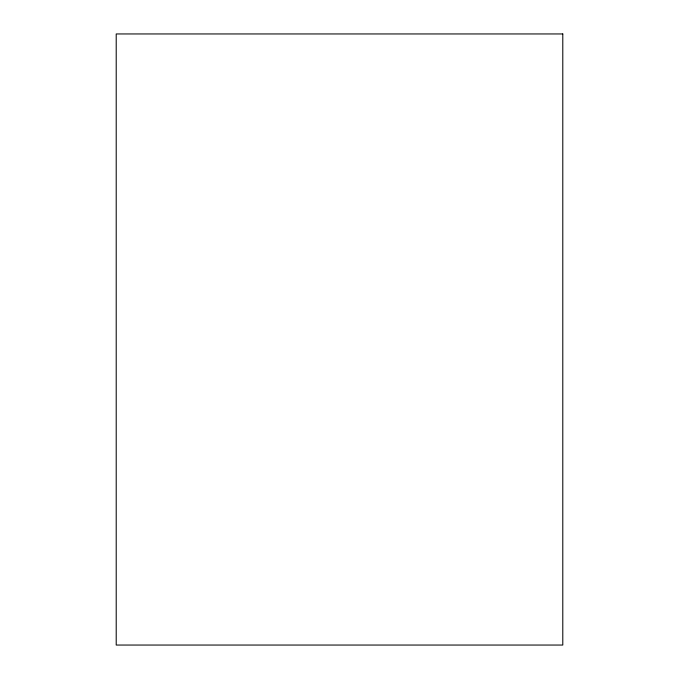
<?xml version="1.0" encoding="UTF-8"?>
<svg xmlns="http://www.w3.org/2000/svg" width="679" height="679" viewBox="0 0 679 679"><rect width="100%" height="100%" fill="white"/><g stroke="black" fill="none" stroke-linecap="round" stroke-linejoin="round"><path stroke-width="1.02" d="M562.789 33.95L116.211 33.95L116.211 645.05L562.789 645.05L562.789 33.95"/></g></svg>
